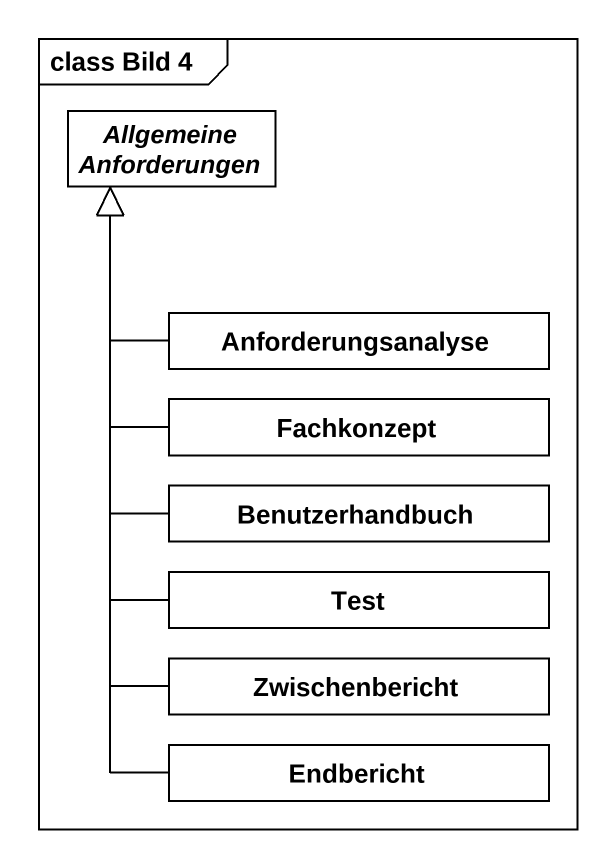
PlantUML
@startuml
mainframe class Bild 4
hide circle
hide empty members
abstract class "Allgemeine Anforderungen" as Allgemeine_Anforderungen
class Anforderungsanalyse
class Fachkonzept
class Test
class Benutzerhandbuch
class Zwischenbericht
class Endbericht
Anforderungsanalyse -up-|> Allgemeine_Anforderungen
Fachkonzept -up-|> Allgemeine_Anforderungen
Test -up-|> Allgemeine_Anforderungen
Benutzerhandbuch -up-|> Allgemeine_Anforderungen
Zwischenbericht -up-|> Allgemeine_Anforderungen
Endbericht -up-|> Allgemeine_Anforderungen
@enduml
